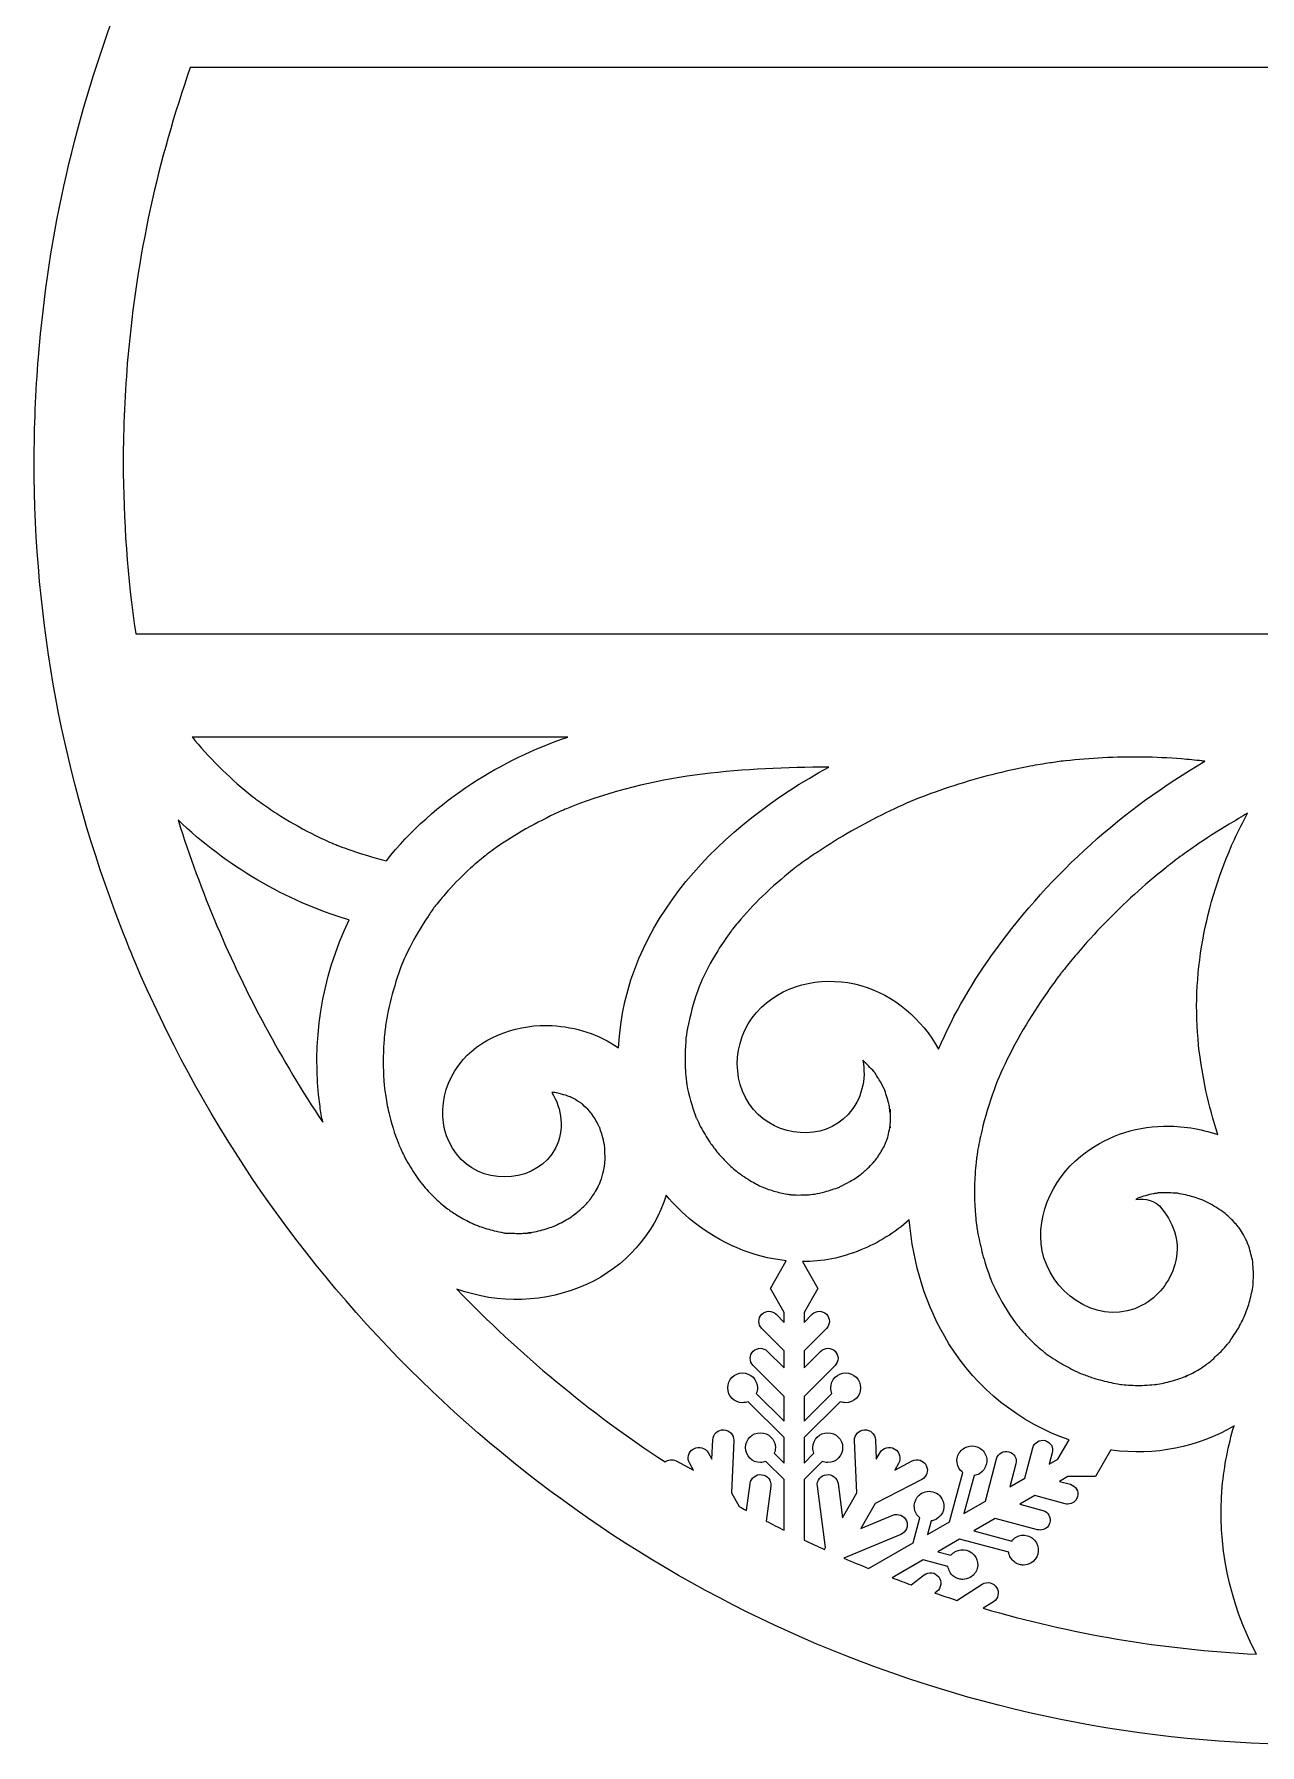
# Model space of a CAD drawing. Extents: x 23 to 177, y -420 to -219.
# Drawn here: x 22.8 to 96.6, y -420 to -317.1 of the extents above; entities that cross this region are included whole.
import ezdxf

# ---------------------------------------------------------------- set-up
doc = ezdxf.new("R2010")
doc.units = 0
doc.header["$MEASUREMENT"] = 0
doc.layers.add('Layer 1', color=7, linetype='Continuous', lineweight=0)

# ---------------------------------------------------------------- blocks, each defined once
blk = doc.blocks.new('Block_0')
at = {"layer": 'Layer 1', "true_color": 0x000000, "transparency": 33554687}
h = blk.add_hatch(color=18, dxfattribs=at)
h.dxf.hatch_style = 2
edge = h.paths.add_edge_path()
edge.add_spline(control_points=[(52.67, -389.19), (52.67, -389.19), (52.67, -389.19), (52.68, -389.19), (52.58, -389.2), (52.54, -389.2), (52.53, -389.21), (52.58, -389.2), (52.62, -389.2), (52.67, -389.19)], knot_values=[0, 0, 0, 0, 1, 1, 1, 2, 2, 2, 3, 3, 3, 3], degree=3, periodic=0)
at = {"layer": 'Layer 1'}
for points, knots in [([(176.9, -336.51), (176.31, -329.1), (174.66, -321.88), (171.97, -314.96), (171.69, -314.24), (171.4, -313.52), (171.1, -312.8), (169.77, -309.67), (168.25, -306.64), (166.54, -303.74), (166.04, -302.89), (165.53, -302.06), (165, -301.23), (163.36, -298.67), (161.56, -296.22), (159.62, -293.86), (161.9, -293.73), (164.04, -292.76), (165.41, -290.65), (165.83, -290.01), (165.27, -289.29), (164.6, -289.23), (160.38, -288.9), (157.98, -284.35), (156.95, -280.75), (155.64, -276.23), (155.16, -271.21), (151.86, -267.59), (150.42, -266.02), (148.66, -264.93), (146.74, -264.17), (149.2, -263.85), (151.59, -263.25), (153.84, -262.14), (158.02, -260.06), (161.51, -256.1), (161.69, -251.26), (161.9, -245.91), (158.29, -241.32), (154.14, -238.39), (149.64, -235.21), (144.32, -233.53), (139.64, -230.69), (137.39, -229.32), (135.49, -227.66), (133.73, -225.71), (132.19, -223.99), (130.64, -222.16), (128.57, -221.03), (123.96, -218.53), (118.63, -220.9), (115.61, -224.73), (113.94, -226.87), (112.82, -229.34), (111.84, -231.84), (110.74, -234.68), (109.71, -237.56), (108.65, -240.42), (108.46, -240.92), (108.27, -241.43), (108.08, -241.93), (107.67, -240.43), (106.48, -239.19), (104.92, -238.49), (103.63, -237.91), (102.18, -237.54), (100.8, -237.34), (100.53, -237.3), (100.27, -237.28), (100, -237.27), (99.73, -237.28), (99.47, -237.3), (99.2, -237.34), (97.82, -237.54), (96.37, -237.91), (95.08, -238.49), (93.52, -239.19), (92.33, -240.43), (91.92, -241.93), (91.73, -241.43), (91.54, -240.92), (91.35, -240.42), (90.29, -237.56), (89.26, -234.68), (88.16, -231.84), (87.18, -229.34), (86.06, -226.87), (84.39, -224.73), (81.37, -220.9), (76.04, -218.53), (71.43, -221.03), (69.36, -222.16), (67.81, -223.99), (66.27, -225.71), (64.51, -227.66), (62.61, -229.32), (60.36, -230.69), (55.68, -233.53), (50.36, -235.21), (45.86, -238.39), (41.71, -241.32), (38.1, -245.91), (38.31, -251.26), (38.49, -256.1), (41.98, -260.06), (46.16, -262.14), (48.41, -263.25), (50.8, -263.85), (53.26, -264.17), (51.34, -264.93), (49.58, -266.02), (48.14, -267.59), (44.84, -271.21), (44.36, -276.23), (43.05, -280.75), (42.02, -284.35), (39.62, -288.9), (35.4, -289.23), (34.73, -289.29), (34.17, -290.01), (34.59, -290.65), (35.96, -292.76), (38.1, -293.73), (40.38, -293.86), (38.44, -296.22), (36.64, -298.67), (35, -301.23), (34.47, -302.06), (33.96, -302.89), (33.46, -303.74), (31.75, -306.64), (30.23, -309.67), (28.9, -312.8), (28.6, -313.52), (28.31, -314.24), (28.03, -314.96), (25.34, -321.88), (23.69, -329.1), (23.1, -336.51), (22.93, -338.6), (22.84, -340.72), (22.84, -342.84), (22.84, -352.47), (24.59, -361.84), (28.03, -370.72), (28.31, -371.44), (28.6, -372.16), (28.9, -372.87), (32.79, -382.06), (38.35, -390.31), (45.44, -397.4), (52.52, -404.48), (60.78, -410.05), (69.96, -413.94), (79.48, -417.96), (89.58, -420), (100, -420), (110.42, -420), (120.52, -417.96), (130.04, -413.94), (139.22, -410.05), (147.48, -404.48), (154.56, -397.4), (161.65, -390.31), (167.21, -382.06), (171.1, -372.87), (171.4, -372.16), (171.69, -371.44), (171.97, -370.72), (175.41, -361.84), (177.16, -352.47), (177.16, -342.84), (177.16, -340.72), (177.07, -338.6), (176.9, -336.51)], [0, 0, 0, 0, 1, 1, 1, 2, 2, 2, 3, 3, 3, 4, 4, 4, 5, 5, 5, 6, 6, 6, 7, 7, 7, 8, 8, 8, 9, 9, 9, 10, 10, 10, 11, 11, 11, 12, 12, 12, 13, 13, 13, 14, 14, 14, 15, 15, 15, 16, 16, 16, 17, 17, 17, 18, 18, 18, 19, 19, 19, 20, 20, 20, 21, 21, 21, 22, 22, 22, 23, 23, 23, 24, 24, 24, 25, 25, 25, 26, 26, 26, 27, 27, 27, 28, 28, 28, 29, 29, 29, 30, 30, 30, 31, 31, 31, 32, 32, 32, 33, 33, 33, 34, 34, 34, 35, 35, 35, 36, 36, 36, 37, 37, 37, 38, 38, 38, 39, 39, 39, 40, 40, 40, 41, 41, 41, 42, 42, 42, 43, 43, 43, 44, 44, 44, 45, 45, 45, 46, 46, 46, 47, 47, 47, 48, 48, 48, 49, 49, 49, 50, 50, 50, 51, 51, 51, 52, 52, 52, 53, 53, 53, 54, 54, 54, 55, 55, 55, 56, 56, 56, 57, 57, 57, 58, 58, 58, 58]), ([(171.05, -353.17), (171.05, -353.17), (100, -353.17), (100, -353.17), (100, -353.17), (28.95, -353.17), (28.95, -353.17), (28.46, -349.8), (28.2, -346.35), (28.2, -342.84), (28.2, -340.71), (28.3, -338.6), (28.48, -336.51), (29.01, -330.46), (30.29, -324.63), (32.24, -319.1), (32.24, -319.1), (32.24, -319.1), (32.24, -319.1), (32.24, -319.1), (100, -319.1), (100, -319.1), (100, -319.1), (167.76, -319.1), (167.76, -319.1), (167.76, -319.1), (167.76, -319.1), (167.76, -319.1), (169.71, -324.63), (170.99, -330.46), (171.52, -336.51), (171.7, -338.6), (171.8, -340.71), (171.8, -342.84), (171.8, -346.35), (171.54, -349.8), (171.05, -353.17)], [0, 0, 0, 0, 1, 1, 1, 2, 2, 2, 3, 3, 3, 4, 4, 4, 5, 5, 5, 6, 6, 6, 7, 7, 7, 8, 8, 8, 9, 9, 9, 10, 10, 10, 11, 11, 11, 12, 12, 12, 12]), ([(32.35, -359.37), (32.35, -359.37), (54.96, -359.37), (54.96, -359.37), (52.95, -360.07), (51.01, -360.98), (49.19, -362.17), (47.25, -363.44), (45.48, -365), (44.04, -366.81), (43.23, -366.61), (42.44, -366.38), (41.67, -366.1), (41.46, -366.03), (41.26, -365.95), (41.06, -365.87), (41.02, -365.85), (40.81, -365.77), (40.75, -365.74), (40.42, -365.6), (40.1, -365.45), (39.78, -365.3), (39.07, -364.94), (38.37, -364.56), (37.69, -364.13), (37.36, -363.92), (37.02, -363.7), (36.7, -363.47), (36.55, -363.37), (36.4, -363.26), (36.25, -363.15), (36.17, -363.09), (36.08, -363.03), (36, -362.96), (36, -362.96), (36, -362.96), (36, -362.96), (34.73, -361.95), (33.55, -360.82), (32.51, -359.57), (32.46, -359.5), (32.4, -359.43), (32.35, -359.37)], [0, 0, 0, 0, 1, 1, 1, 2, 2, 2, 3, 3, 3, 4, 4, 4, 5, 5, 5, 6, 6, 6, 7, 7, 7, 8, 8, 8, 9, 9, 9, 10, 10, 10, 11, 11, 11, 12, 12, 12, 13, 13, 13, 14, 14, 14, 14]), ([(47.64, -387.69), (47.32, -387.46), (47.53, -387.61), (47.6, -387.66), (47.33, -387.44), (47.07, -387.21), (46.83, -386.97), (46.58, -386.72), (46.35, -386.46), (46.13, -386.2), (46.12, -386.18), (46.08, -386.14), (46.05, -386.1), (45.94, -385.95), (45.83, -385.79), (45.73, -385.64), (45.51, -385.29), (45.3, -384.94), (45.11, -384.57), (45.05, -384.45), (44.99, -384.33), (44.93, -384.2), (44.93, -384.2), (44.78, -383.85), (44.77, -383.83), (44.53, -383.22), (44.34, -382.59), (44.19, -381.96), (44.1, -381.59), (44.03, -381.22), (43.98, -380.85), (43.97, -380.81), (43.93, -380.45), (43.93, -380.45), (43.91, -380.31), (43.9, -380.17), (43.89, -380.04), (43.84, -379.28), (43.84, -378.52), (43.89, -377.76), (43.9, -377.55), (43.92, -377.35), (43.94, -377.14), (43.94, -377.14), (43.99, -376.76), (43.99, -376.73), (44.04, -376.43), (44.09, -376.13), (44.15, -375.84), (44.3, -375.16), (44.48, -374.5), (44.7, -373.84), (44.98, -373.01), (45.06, -372.8), (45.45, -372.03), (45.78, -371.38), (46.14, -370.76), (46.55, -370.16), (46.68, -369.95), (46.82, -369.76), (46.96, -369.56), (46.98, -369.53), (47, -369.5), (47.02, -369.48), (47.03, -369.47), (47.05, -369.45), (47.07, -369.42), (47.29, -369.15), (47.52, -368.88), (47.75, -368.62), (48.18, -368.14), (48.64, -367.69), (49.11, -367.26), (49.4, -367), (49.69, -366.76), (49.99, -366.52), (50.01, -366.5), (50.03, -366.48), (50.05, -366.46), (50.07, -366.45), (50.08, -366.44), (50.11, -366.42), (50.24, -366.32), (50.37, -366.23), (50.5, -366.13), (51.05, -365.74), (51.62, -365.38), (52.2, -365.04), (52.85, -364.66), (53.51, -364.32), (54.18, -364), (54.3, -363.95), (54.41, -363.89), (54.53, -363.84), (54.54, -363.83), (54.85, -363.7), (54.88, -363.69), (55.14, -363.58), (55.41, -363.48), (55.67, -363.38), (60.54, -361.55), (65.55, -361.21), (70.68, -361.18), (64.28, -364.65), (58.36, -370.45), (58.02, -378.07), (56.85, -377.26), (55.43, -376.81), (54.02, -376.73), (52.12, -376.62), (49.93, -377.32), (48.66, -378.78), (47.18, -380.49), (46.91, -383.06), (48.55, -384.78), (50.09, -386.39), (53.17, -386.15), (54.22, -384.1), (54.77, -383.02), (54.62, -381.72), (54, -380.75), (54.05, -380.75), (54.1, -380.76), (54.15, -380.76), (54.15, -380.76), (54.37, -380.8), (54.44, -380.82), (54.62, -380.86), (54.8, -380.91), (54.97, -380.97), (55.02, -380.99), (55.18, -381.06), (55.23, -381.08), (55.43, -381.19), (55.62, -381.31), (55.81, -381.43), (55.82, -381.43), (55.82, -381.44), (55.83, -381.44), (55.84, -381.45), (55.85, -381.46), (55.86, -381.47), (55.98, -381.61), (56.14, -381.73), (56.26, -381.87), (56.27, -381.88), (56.38, -382.02), (56.44, -382.09), (56.51, -382.2), (56.61, -382.36), (56.63, -382.39), (56.7, -382.5), (56.76, -382.62), (56.82, -382.75), (56.85, -382.81), (56.87, -382.85), (56.89, -382.87), (56.89, -382.89), (56.9, -382.92), (56.91, -382.95), (56.95, -383.08), (57, -383.21), (57.03, -383.34), (57.09, -383.53), (57.12, -383.72), (57.17, -383.91), (57.17, -383.92), (57.17, -383.93), (57.18, -383.95), (57.18, -383.95), (57.18, -383.95), (57.18, -383.95), (57.19, -384.28), (57.22, -384.61), (57.2, -384.94), (57.19, -385.01), (57.19, -385.08), (57.18, -385.14), (57.18, -385.14), (57.13, -385.42), (57.12, -385.48), (57.07, -385.69), (57.01, -385.89), (56.94, -386.1), (56.92, -386.14), (56.87, -386.27), (56.84, -386.32), (56.78, -386.45), (56.71, -386.58), (56.63, -386.71), (56.61, -386.74), (56.49, -386.93), (56.42, -387.04), (56.37, -387.1), (56.22, -387.29), (56.23, -387.29), (56.03, -387.51), (55.83, -387.71), (55.61, -387.9), (55.56, -387.94), (55.11, -388.28), (55.47, -388.03), (55.37, -388.09), (55.28, -388.16), (55.18, -388.23), (54.91, -388.4), (54.63, -388.56), (54.34, -388.7), (54.28, -388.73), (54.23, -388.75), (54.18, -388.78), (54.15, -388.79), (54.12, -388.8), (54.08, -388.82), (53.94, -388.86), (53.81, -388.91), (53.67, -388.96), (53.35, -389.05), (53.04, -389.12), (52.72, -389.19), (52.71, -389.19), (52.69, -389.19), (52.68, -389.19), (52.69, -389.19), (52.71, -389.19), (52.73, -389.19), (52.71, -389.19), (52.69, -389.19), (52.67, -389.19), (52.6, -389.2), (52.52, -389.21), (52.53, -389.21), (52.42, -389.21), (52.31, -389.22), (52.2, -389.23), (51.9, -389.24), (51.6, -389.22), (51.3, -389.21), (51.24, -389.21), (51.21, -389.21), (51.18, -389.21), (51.16, -389.2), (51.13, -389.2), (51.09, -389.19), (50.9, -389.15), (50.72, -389.12), (50.54, -389.07), (50.24, -389), (49.94, -388.91), (49.64, -388.81), (49.62, -388.8), (49.31, -388.67), (49.3, -388.67), (49.23, -388.64), (49.16, -388.61), (49.09, -388.57), (48.81, -388.43), (48.53, -388.28), (48.27, -388.11), (48.05, -387.98), (47.84, -387.84), (47.64, -387.69)], [0, 0, 0, 0, 1, 1, 1, 2, 2, 2, 3, 3, 3, 4, 4, 4, 5, 5, 5, 6, 6, 6, 7, 7, 7, 8, 8, 8, 9, 9, 9, 10, 10, 10, 11, 11, 11, 12, 12, 12, 13, 13, 13, 14, 14, 14, 15, 15, 15, 16, 16, 16, 17, 17, 17, 18, 18, 18, 19, 19, 19, 20, 20, 20, 21, 21, 21, 22, 22, 22, 23, 23, 23, 24, 24, 24, 25, 25, 25, 26, 26, 26, 27, 27, 27, 28, 28, 28, 29, 29, 29, 30, 30, 30, 31, 31, 31, 32, 32, 32, 33, 33, 33, 34, 34, 34, 35, 35, 35, 36, 36, 36, 37, 37, 37, 38, 38, 38, 39, 39, 39, 40, 40, 40, 41, 41, 41, 42, 42, 42, 43, 43, 43, 44, 44, 44, 45, 45, 45, 46, 46, 46, 47, 47, 47, 48, 48, 48, 49, 49, 49, 50, 50, 50, 51, 51, 51, 52, 52, 52, 53, 53, 53, 54, 54, 54, 55, 55, 55, 56, 56, 56, 57, 57, 57, 58, 58, 58, 59, 59, 59, 60, 60, 60, 61, 61, 61, 62, 62, 62, 63, 63, 63, 64, 64, 64, 65, 65, 65, 66, 66, 66, 67, 67, 67, 68, 68, 68, 69, 69, 69, 70, 70, 70, 71, 71, 71, 72, 72, 72, 73, 73, 73, 74, 74, 74, 75, 75, 75, 76, 76, 76, 77, 77, 77, 78, 78, 78, 79, 79, 79, 80, 80, 80, 81, 81, 81, 82, 82, 82, 83, 83, 83, 84, 84, 84, 85, 85, 85, 86, 86, 86, 87, 87, 87, 87]), ([(68.42, -386.91), (68.36, -386.9), (68.23, -386.88), (68.18, -386.88), (67.91, -386.83), (67.64, -386.76), (67.37, -386.69), (67.23, -386.64), (67.09, -386.6), (66.95, -386.55), (66.9, -386.53), (66.74, -386.47), (66.71, -386.46), (66.44, -386.33), (66.19, -386.2), (65.93, -386.05), (65.78, -385.96), (65.64, -385.86), (65.49, -385.77), (65.46, -385.75), (65.21, -385.56), (65.2, -385.56), (64.97, -385.38), (64.75, -385.18), (64.54, -384.97), (64.33, -384.76), (64.13, -384.55), (63.94, -384.32), (63.91, -384.29), (63.69, -383.99), (63.73, -384.05), (63.65, -383.95), (63.58, -383.84), (63.51, -383.74), (63.31, -383.44), (63.13, -383.14), (62.96, -382.82), (62.88, -382.67), (62.81, -382.51), (62.73, -382.35), (62.71, -382.31), (62.7, -382.28), (62.68, -382.26), (62.68, -382.24), (62.67, -382.21), (62.65, -382.17), (62.44, -381.55), (62.25, -380.94), (62.13, -380.29), (62.12, -380.21), (62.11, -380.14), (62.1, -380.07), (62.09, -380.04), (62.09, -379.98), (62.08, -379.9), (62.06, -379.7), (62.04, -379.49), (62.03, -379.29), (62.02, -378.94), (62.02, -378.6), (62.03, -378.26), (62.07, -377.36), (62.09, -377.21), (62.29, -376.34), (62.68, -374.68), (63.11, -373.66), (63.99, -372.23), (64.24, -371.83), (64.51, -371.45), (64.77, -371.07), (64.8, -371.04), (64.82, -371.01), (64.84, -370.98), (64.85, -370.97), (64.86, -370.95), (64.88, -370.93), (64.99, -370.8), (65.09, -370.67), (65.2, -370.54), (65.66, -369.98), (66.16, -369.45), (66.69, -368.94), (67.26, -368.39), (67.87, -367.87), (68.49, -367.37), (68.54, -367.33), (68.58, -367.3), (68.6, -367.28), (68.63, -367.26), (68.67, -367.23), (68.72, -367.19), (68.88, -367.07), (69.04, -366.95), (69.2, -366.84), (69.48, -366.64), (69.75, -366.45), (70.03, -366.27), (71.33, -365.4), (72.7, -364.62), (74.11, -363.94), (75.52, -363.25), (76.59, -362.82), (78.21, -362.3), (79.72, -361.81), (81.25, -361.42), (82.8, -361.13), (83.21, -361.05), (83.61, -360.99), (84.02, -360.92), (84.03, -360.92), (84.34, -360.88), (84.42, -360.87), (84.58, -360.84), (84.75, -360.82), (84.92, -360.81), (85.67, -360.72), (86.42, -360.66), (87.18, -360.62), (88.75, -360.54), (90.34, -360.56), (91.91, -360.69), (92.32, -360.72), (92.73, -360.76), (93.14, -360.81), (93.15, -360.81), (93.22, -360.82), (93.31, -360.83), (88.4, -363.69), (84.1, -367.54), (80.73, -372.17), (79.38, -374.01), (78.19, -376.03), (77.28, -378.15), (76.27, -376.34), (74.65, -374.9), (72.61, -374.32), (70.57, -373.74), (68.19, -374.13), (66.62, -375.62), (64.93, -377.23), (64.64, -379.97), (66.15, -381.78), (67.52, -383.43), (70.35, -383.73), (71.84, -382.08), (72.66, -381.18), (72.95, -379.94), (72.72, -378.82), (72.96, -379.04), (73.18, -379.27), (73.4, -379.51), (73.42, -379.53), (73.43, -379.55), (73.45, -379.56), (73.46, -379.58), (73.48, -379.62), (73.5, -379.66), (73.57, -379.77), (73.65, -379.88), (73.71, -379.99), (73.82, -380.17), (73.91, -380.35), (74.01, -380.54), (74.02, -380.56), (74.03, -380.57), (74.03, -380.59), (74.04, -380.6), (74.04, -380.61), (74.05, -380.63), (74.14, -380.93), (74.24, -381.22), (74.31, -381.53), (74.34, -381.65), (74.39, -382.3), (74.36, -381.76), (74.37, -381.89), (74.38, -382.01), (74.39, -382.14), (74.4, -382.39), (74.38, -382.64), (74.36, -382.89), (74.39, -382.57), (74.27, -383.3), (74.23, -383.45), (74.2, -383.52), (74.18, -383.6), (74.15, -383.67), (74.18, -383.57), (74.06, -383.89), (74.03, -383.95), (73.91, -384.19), (73.77, -384.41), (73.62, -384.64), (73.67, -384.56), (73.48, -384.84), (73.43, -384.89), (73.33, -385.01), (73.21, -385.13), (73.1, -385.24), (72.95, -385.39), (72.79, -385.53), (72.63, -385.67), (72.58, -385.7), (72.4, -385.83), (72.36, -385.86), (72.23, -385.95), (72.08, -386.03), (71.94, -386.12), (71.75, -386.23), (71.55, -386.32), (71.36, -386.42), (71.34, -386.43), (71.33, -386.44), (71.31, -386.45), (71.02, -386.55), (70.73, -386.65), (70.43, -386.73), (70.23, -386.79), (70.02, -386.83), (69.81, -386.87), (69.91, -386.85), (69.57, -386.9), (69.5, -386.91), (69.33, -386.92), (69.16, -386.92), (69, -386.92), (68.81, -386.93), (68.61, -386.92), (68.42, -386.91)], [0, 0, 0, 0, 1, 1, 1, 2, 2, 2, 3, 3, 3, 4, 4, 4, 5, 5, 5, 6, 6, 6, 7, 7, 7, 8, 8, 8, 9, 9, 9, 10, 10, 10, 11, 11, 11, 12, 12, 12, 13, 13, 13, 14, 14, 14, 15, 15, 15, 16, 16, 16, 17, 17, 17, 18, 18, 18, 19, 19, 19, 20, 20, 20, 21, 21, 21, 22, 22, 22, 23, 23, 23, 24, 24, 24, 25, 25, 25, 26, 26, 26, 27, 27, 27, 28, 28, 28, 29, 29, 29, 30, 30, 30, 31, 31, 31, 32, 32, 32, 33, 33, 33, 34, 34, 34, 35, 35, 35, 36, 36, 36, 37, 37, 37, 38, 38, 38, 39, 39, 39, 40, 40, 40, 41, 41, 41, 42, 42, 42, 43, 43, 43, 44, 44, 44, 45, 45, 45, 46, 46, 46, 47, 47, 47, 48, 48, 48, 49, 49, 49, 50, 50, 50, 51, 51, 51, 52, 52, 52, 53, 53, 53, 54, 54, 54, 55, 55, 55, 56, 56, 56, 57, 57, 57, 58, 58, 58, 59, 59, 59, 60, 60, 60, 61, 61, 61, 62, 62, 62, 63, 63, 63, 64, 64, 64, 65, 65, 65, 66, 66, 66, 67, 67, 67, 68, 68, 68, 69, 69, 69, 70, 70, 70, 71, 71, 71, 72, 72, 72, 73, 73, 73, 74, 74, 74, 75, 75, 75, 76, 76, 76, 76]), ([(92.94, -377.93), (93.14, -379.76), (93.53, -381.56), (94.1, -383.29), (93.04, -382.93), (91.92, -382.75), (90.83, -382.78), (88.98, -382.82), (87.28, -383.44), (85.84, -384.59), (84.09, -385.99), (82.96, -388.48), (83.63, -390.71), (84.37, -393.12), (87.17, -394.82), (89.55, -393.56), (90.5, -393.06), (91.22, -392.12), (91.51, -391.1), (91.86, -389.86), (91.5, -388.74), (90.73, -387.75), (90.35, -387.26), (89.74, -387.11), (89.15, -387.19), (89.18, -387.17), (89.21, -387.16), (89.24, -387.14), (89.26, -387.13), (89.27, -387.13), (89.28, -387.12), (89.28, -387.12), (89.28, -387.12), (89.28, -387.12), (89.59, -387.01), (89.9, -386.91), (90.23, -386.85), (90.3, -386.84), (90.37, -386.83), (90.44, -386.81), (90.46, -386.81), (90.47, -386.8), (90.48, -386.8), (90.57, -386.8), (90.65, -386.8), (90.68, -386.8), (91, -386.79), (91.31, -386.8), (91.62, -386.82), (91.63, -386.82), (91.65, -386.82), (91.66, -386.82), (91.82, -386.87), (92, -386.88), (92.16, -386.92), (92.47, -386.99), (92.77, -387.09), (93.07, -387.19), (93.11, -387.2), (93.15, -387.22), (93.19, -387.24), (93.3, -387.29), (93.41, -387.34), (93.52, -387.4), (93.83, -387.56), (94.11, -387.74), (94.4, -387.93), (94.42, -387.94), (94.44, -387.96), (94.46, -387.97), (94.56, -388.07), (94.68, -388.16), (94.78, -388.26), (94.97, -388.44), (95.15, -388.63), (95.32, -388.83), (95.34, -388.86), (95.4, -388.93), (95.45, -389.01), (95.54, -389.15), (95.63, -389.29), (95.71, -389.44), (95.76, -389.54), (95.81, -389.64), (95.86, -389.75), (95.85, -389.73), (95.92, -389.89), (95.96, -390.01), (96.06, -390.32), (96.13, -390.63), (96.2, -390.95), (96.2, -390.96), (96.2, -390.96), (96.2, -390.97), (96.21, -391.02), (96.21, -391.07), (96.21, -391.13), (96.22, -391.31), (96.24, -391.5), (96.24, -391.68), (96.24, -391.95), (96.22, -392.21), (96.2, -392.48), (96.2, -392.41), (96.16, -392.69), (96.13, -392.82), (96.1, -392.98), (96.06, -393.13), (96.02, -393.29), (95.94, -393.58), (95.84, -393.87), (95.73, -394.15), (95.75, -394.08), (95.63, -394.37), (95.58, -394.47), (95.51, -394.62), (95.43, -394.76), (95.35, -394.91), (95.18, -395.19), (94.99, -395.45), (94.82, -395.73), (94.81, -395.74), (94.81, -395.74), (94.81, -395.75), (94.76, -395.8), (94.72, -395.85), (94.68, -395.9), (94.55, -396.05), (94.43, -396.19), (94.29, -396.33), (94.06, -396.57), (93.81, -396.77), (93.58, -397), (93.57, -397), (93.57, -397.01), (93.56, -397.01), (93.51, -397.05), (93.45, -397.09), (93.4, -397.13), (93.26, -397.22), (93.13, -397.31), (92.99, -397.4), (92.71, -397.57), (92.42, -397.71), (92.13, -397.86), (92.53, -397.65), (91.93, -397.93), (91.8, -397.97), (91.64, -398.02), (91.47, -398.08), (91.29, -398.12), (90.99, -398.21), (90.68, -398.27), (90.37, -398.32), (90.5, -398.3), (90.12, -398.35), (90, -398.35), (89.79, -398.37), (89.59, -398.38), (89.38, -398.38), (89.03, -398.38), (88.67, -398.35), (88.32, -398.33), (88.29, -398.32), (88.27, -398.32), (88.25, -398.32), (88.19, -398.31), (88.12, -398.3), (88.06, -398.29), (87.89, -398.26), (87.71, -398.22), (87.54, -398.18), (87.19, -398.1), (86.84, -398.01), (86.5, -397.9), (86.28, -397.82), (86.06, -397.74), (85.83, -397.66), (85.77, -397.63), (85.71, -397.6), (85.65, -397.57), (85.32, -397.42), (85, -397.25), (84.69, -397.07), (84.35, -396.87), (84.03, -396.66), (83.71, -396.43), (83.7, -396.42), (83.69, -396.41), (83.67, -396.4), (83.61, -396.35), (83.55, -396.3), (83.48, -396.24), (83.35, -396.13), (83.21, -396.01), (83.08, -395.89), (82.79, -395.62), (82.52, -395.34), (82.26, -395.04), (82.16, -394.92), (82.05, -394.8), (81.96, -394.68), (81.96, -394.68), (81.79, -394.45), (81.75, -394.39), (81.27, -393.71), (80.88, -392.99), (80.53, -392.24), (80.52, -392.21), (80.5, -392.18), (80.49, -392.16), (80.46, -392.08), (80.43, -392), (80.4, -391.92), (80.33, -391.74), (80.27, -391.56), (80.21, -391.38), (80.07, -390.99), (79.96, -390.59), (79.86, -390.18), (79.76, -389.78), (79.67, -389.37), (79.6, -388.96), (79.59, -388.88), (79.58, -388.8), (79.57, -388.72), (79.55, -388.53), (79.52, -388.34), (79.51, -388.15), (79.44, -387.32), (79.43, -386.48), (79.48, -385.64), (79.5, -385.42), (79.52, -385.19), (79.54, -384.97), (79.55, -384.9), (79.57, -384.68), (79.58, -384.63), (79.64, -384.22), (79.72, -383.81), (79.81, -383.4), (79.99, -382.56), (80.23, -381.73), (80.52, -380.92), (80.85, -379.96), (80.99, -379.64), (81.44, -378.72), (82.22, -377.13), (83.16, -375.63), (84.2, -374.2), (84.3, -374.06), (84.4, -373.92), (84.51, -373.78), (84.51, -373.78), (84.56, -373.71), (84.6, -373.66), (84.63, -373.61), (84.67, -373.56), (84.67, -373.56), (84.73, -373.48), (84.8, -373.41), (84.86, -373.33), (85.1, -373.03), (85.34, -372.73), (85.6, -372.43), (86.14, -371.79), (86.71, -371.17), (87.29, -370.56), (88.44, -369.38), (89.67, -368.27), (90.96, -367.24), (91.05, -367.16), (91.15, -367.09), (91.24, -367.01), (91.4, -366.89), (91.55, -366.78), (91.71, -366.66), (92.04, -366.41), (92.39, -366.17), (92.73, -365.93), (93.4, -365.47), (94.08, -365.03), (94.77, -364.61), (95.14, -364.39), (95.52, -364.17), (95.89, -363.96), (95.6, -364.48), (95.34, -365), (95.09, -365.54), (93.33, -369.41), (92.49, -373.69), (92.94, -377.93)], [0, 0, 0, 0, 1, 1, 1, 2, 2, 2, 3, 3, 3, 4, 4, 4, 5, 5, 5, 6, 6, 6, 7, 7, 7, 8, 8, 8, 9, 9, 9, 10, 10, 10, 11, 11, 11, 12, 12, 12, 13, 13, 13, 14, 14, 14, 15, 15, 15, 16, 16, 16, 17, 17, 17, 18, 18, 18, 19, 19, 19, 20, 20, 20, 21, 21, 21, 22, 22, 22, 23, 23, 23, 24, 24, 24, 25, 25, 25, 26, 26, 26, 27, 27, 27, 28, 28, 28, 29, 29, 29, 30, 30, 30, 31, 31, 31, 32, 32, 32, 33, 33, 33, 34, 34, 34, 35, 35, 35, 36, 36, 36, 37, 37, 37, 38, 38, 38, 39, 39, 39, 40, 40, 40, 41, 41, 41, 42, 42, 42, 43, 43, 43, 44, 44, 44, 45, 45, 45, 46, 46, 46, 47, 47, 47, 48, 48, 48, 49, 49, 49, 50, 50, 50, 51, 51, 51, 52, 52, 52, 53, 53, 53, 54, 54, 54, 55, 55, 55, 56, 56, 56, 57, 57, 57, 58, 58, 58, 59, 59, 59, 60, 60, 60, 61, 61, 61, 62, 62, 62, 63, 63, 63, 64, 64, 64, 65, 65, 65, 66, 66, 66, 67, 67, 67, 68, 68, 68, 69, 69, 69, 70, 70, 70, 71, 71, 71, 72, 72, 72, 73, 73, 73, 74, 74, 74, 75, 75, 75, 76, 76, 76, 77, 77, 77, 78, 78, 78, 79, 79, 79, 80, 80, 80, 81, 81, 81, 82, 82, 82, 83, 83, 83, 84, 84, 84, 85, 85, 85, 86, 86, 86, 87, 87, 87, 88, 88, 88, 89, 89, 89, 90, 90, 90, 91, 91, 91, 92, 92, 92, 93, 93, 93, 94, 94, 94, 95, 95, 95, 96, 96, 96, 97, 97, 97, 97]), ([(40.05, -381.6), (40.09, -381.92), (40.15, -382.23), (40.21, -382.55), (37.74, -378.83), (35.6, -374.88), (33.84, -370.72), (32.96, -368.65), (32.18, -366.52), (31.5, -364.36), (34.4, -367.13), (37.95, -369.23), (41.8, -370.37), (40.13, -373.88), (39.51, -377.74), (40.05, -381.6)], [0, 0, 0, 0, 1, 1, 1, 2, 2, 2, 3, 3, 3, 4, 4, 4, 5, 5, 5, 5]), ([(67.98, -393.99), (67.98, -393.99), (67.98, -394.59), (67.98, -394.59), (67.98, -394.59), (67.5, -394.1), (67.5, -394.1), (67.26, -393.86), (66.88, -393.86), (66.64, -394.1), (66.41, -394.33), (66.41, -394.72), (66.64, -394.95), (66.64, -394.95), (67.98, -396.29), (67.98, -396.29), (67.98, -396.29), (67.98, -397.33), (67.98, -397.33), (67.98, -397.33), (66.97, -396.32), (66.97, -396.32), (66.74, -396.09), (66.36, -396.09), (66.12, -396.32), (65.89, -396.56), (65.89, -396.94), (66.12, -397.18), (66.12, -397.18), (67.98, -399.04), (67.98, -399.04), (67.98, -399.04), (67.98, -400.53), (67.98, -400.53), (67.98, -400.53), (66.31, -398.86), (66.31, -398.86), (66.36, -398.76), (66.38, -398.64), (66.38, -398.53), (66.38, -398.03), (65.98, -397.63), (65.48, -397.63), (64.99, -397.63), (64.59, -398.03), (64.59, -398.53), (64.59, -399.02), (64.99, -399.42), (65.48, -399.42), (65.6, -399.42), (65.71, -399.4), (65.82, -399.36), (65.82, -399.36), (67.98, -401.52), (67.98, -401.52), (67.98, -401.52), (67.98, -403.05), (67.98, -403.05), (67.98, -403.05), (67.39, -402.46), (67.39, -402.46), (67.43, -402.35), (67.46, -402.24), (67.46, -402.12), (67.46, -401.63), (67.05, -401.23), (66.56, -401.23), (66.07, -401.23), (65.66, -401.63), (65.66, -402.12), (65.66, -402.62), (66.07, -403.02), (66.56, -403.02), (66.68, -403.02), (66.79, -403), (66.89, -402.95), (66.89, -402.95), (67.98, -404.04), (67.98, -404.04), (67.98, -404.04), (67.98, -407.09), (67.98, -407.09), (67.62, -406.91), (67.27, -406.73), (66.91, -406.54), (66.91, -406.54), (67.18, -404.45), (67.18, -404.45), (67.23, -404.11), (66.99, -403.79), (66.64, -403.75), (66.3, -403.7), (65.98, -403.95), (65.94, -404.29), (65.94, -404.29), (65.72, -405.91), (65.72, -405.91), (65.57, -405.83), (65.43, -405.75), (65.28, -405.67), (65.28, -405.67), (64.81, -404.85), (64.81, -404.85), (64.81, -404.85), (64.95, -401.7), (64.95, -401.7), (64.97, -401.35), (64.7, -401.06), (64.35, -401.05), (64.01, -401.03), (63.71, -401.3), (63.69, -401.65), (63.69, -401.65), (63.64, -402.82), (63.64, -402.82), (63.64, -402.82), (63.41, -402.42), (63.41, -402.42), (63.24, -402.12), (62.85, -402.02), (62.55, -402.19), (62.55, -402.2), (62.54, -402.2), (62.54, -402.2), (62.53, -402.21), (62.53, -402.21), (62.52, -402.21), (62.22, -402.38), (62.12, -402.77), (62.3, -403.07), (62.3, -403.07), (62.53, -403.47), (62.53, -403.47), (62.53, -403.47), (61.48, -402.92), (61.48, -402.92), (61.26, -402.81), (61.01, -402.84), (60.82, -402.98), (56.25, -399.99), (52.04, -396.5), (48.28, -392.58), (50.8, -393.5), (53.61, -393.43), (56.13, -392.29), (58.38, -391.26), (60.17, -389.27), (60.89, -386.93), (61.36, -387.51), (61.9, -388.04), (62.49, -388.51), (64.14, -389.83), (66.09, -390.67), (68.11, -390.88), (68.11, -390.88), (67.16, -392.55), (67.16, -392.55), (67.16, -392.55), (67.98, -393.99), (67.98, -393.99)], [0, 0, 0, 0, 1, 1, 1, 2, 2, 2, 3, 3, 3, 4, 4, 4, 5, 5, 5, 6, 6, 6, 7, 7, 7, 8, 8, 8, 9, 9, 9, 10, 10, 10, 11, 11, 11, 12, 12, 12, 13, 13, 13, 14, 14, 14, 15, 15, 15, 16, 16, 16, 17, 17, 17, 18, 18, 18, 19, 19, 19, 20, 20, 20, 21, 21, 21, 22, 22, 22, 23, 23, 23, 24, 24, 24, 25, 25, 25, 26, 26, 26, 27, 27, 27, 28, 28, 28, 29, 29, 29, 30, 30, 30, 31, 31, 31, 32, 32, 32, 33, 33, 33, 34, 34, 34, 35, 35, 35, 36, 36, 36, 37, 37, 37, 38, 38, 38, 39, 39, 39, 40, 40, 40, 41, 41, 41, 42, 42, 42, 43, 43, 43, 44, 44, 44, 45, 45, 45, 46, 46, 46, 47, 47, 47, 48, 48, 48, 49, 49, 49, 50, 50, 50, 51, 51, 51, 52, 52, 52, 53, 53, 53, 53]), ([(71.58, -408.77), (71.58, -408.77), (75.01, -407.35), (75.01, -407.35), (75.33, -407.22), (75.48, -406.85), (75.35, -406.53), (75.21, -406.21), (74.85, -406.06), (74.53, -406.19), (74.53, -406.19), (72.61, -406.98), (72.61, -406.98), (72.61, -406.98), (73.47, -405.49), (73.47, -405.49), (73.47, -405.49), (76.27, -404.04), (76.27, -404.04), (76.58, -403.88), (76.7, -403.5), (76.54, -403.19), (76.38, -402.89), (76, -402.76), (75.7, -402.92), (75.7, -402.92), (74.65, -403.47), (74.65, -403.47), (74.65, -403.47), (74.88, -403.07), (74.88, -403.07), (75.05, -402.77), (74.95, -402.38), (74.65, -402.21), (74.64, -402.21), (74.64, -402.21), (74.63, -402.2), (74.63, -402.2), (74.62, -402.2), (74.62, -402.19), (74.32, -402.02), (73.93, -402.12), (73.76, -402.42), (73.76, -402.42), (73.53, -402.82), (73.53, -402.82), (73.53, -402.82), (73.48, -401.65), (73.48, -401.65), (73.46, -401.3), (73.17, -401.03), (72.82, -401.05), (72.47, -401.06), (72.21, -401.35), (72.22, -401.7), (72.22, -401.7), (72.36, -404.85), (72.36, -404.85), (72.36, -404.85), (71.51, -406.34), (71.51, -406.34), (71.51, -406.34), (71.24, -404.29), (71.24, -404.29), (71.19, -403.95), (70.88, -403.7), (70.53, -403.75), (70.19, -403.79), (69.94, -404.11), (69.99, -404.45), (69.99, -404.45), (70.47, -408.14), (70.47, -408.14), (70.47, -408.14), (70.41, -408.25), (70.41, -408.25), (70, -408.06), (69.59, -407.88), (69.19, -407.68), (69.19, -407.68), (69.19, -404.04), (69.19, -404.04), (69.19, -404.04), (70.28, -402.95), (70.28, -402.95), (70.38, -403), (70.5, -403.02), (70.61, -403.02), (71.11, -403.02), (71.51, -402.62), (71.51, -402.12), (71.51, -401.63), (71.11, -401.23), (70.61, -401.23), (70.12, -401.23), (69.72, -401.63), (69.72, -402.12), (69.72, -402.24), (69.74, -402.35), (69.78, -402.46), (69.78, -402.46), (69.19, -403.05), (69.19, -403.05), (69.19, -403.05), (69.19, -401.52), (69.19, -401.52), (69.19, -401.52), (71.36, -399.36), (71.36, -399.36), (71.46, -399.4), (71.57, -399.42), (71.69, -399.42), (72.18, -399.42), (72.59, -399.02), (72.59, -398.53), (72.59, -398.03), (72.18, -397.63), (71.69, -397.63), (71.2, -397.63), (70.79, -398.03), (70.79, -398.53), (70.79, -398.64), (70.82, -398.76), (70.86, -398.86), (70.86, -398.86), (69.19, -400.53), (69.19, -400.53), (69.19, -400.53), (69.19, -399.04), (69.19, -399.04), (69.19, -399.04), (71.05, -397.18), (71.05, -397.18), (71.29, -396.94), (71.29, -396.56), (71.05, -396.32), (70.82, -396.09), (70.43, -396.09), (70.2, -396.32), (70.2, -396.32), (69.19, -397.33), (69.19, -397.33), (69.19, -397.33), (69.19, -396.29), (69.19, -396.29), (69.19, -396.29), (70.53, -394.95), (70.53, -394.95), (70.77, -394.72), (70.77, -394.33), (70.53, -394.1), (70.3, -393.86), (69.91, -393.86), (69.68, -394.1), (69.68, -394.1), (69.19, -394.59), (69.19, -394.59), (69.19, -394.59), (69.19, -393.99), (69.19, -393.99), (69.19, -393.99), (70.01, -392.55), (70.01, -392.55), (70.01, -392.55), (69.09, -390.93), (69.09, -390.93), (70.26, -390.93), (71.45, -390.71), (72.6, -390.23), (73.67, -389.8), (74.66, -389.18), (75.52, -388.42), (75.74, -391.04), (76.5, -393.61), (77.91, -395.87), (79.6, -398.58), (82.16, -400.64), (85.14, -401.66), (85.14, -401.66), (84.47, -402.81), (84.47, -402.81), (84.47, -402.81), (83.95, -403.11), (83.95, -403.11), (83.95, -403.11), (84.13, -402.44), (84.13, -402.44), (84.22, -402.12), (84.03, -401.79), (83.7, -401.7), (83.38, -401.62), (83.05, -401.81), (82.96, -402.13), (82.96, -402.13), (82.47, -403.96), (82.47, -403.96), (82.47, -403.96), (81.57, -404.48), (81.57, -404.48), (81.57, -404.48), (81.94, -403.1), (81.94, -403.1), (82.03, -402.78), (81.84, -402.45), (81.52, -402.37), (81.19, -402.28), (80.86, -402.47), (80.78, -402.79), (80.78, -402.79), (80.1, -405.34), (80.1, -405.34), (80.1, -405.34), (78.81, -406.08), (78.81, -406.08), (78.81, -406.08), (79.42, -403.8), (79.42, -403.8), (79.53, -403.79), (79.64, -403.75), (79.74, -403.69), (80.17, -403.44), (80.31, -402.89), (80.07, -402.47), (79.95, -402.26), (79.75, -402.11), (79.52, -402.05), (79.29, -401.99), (79.05, -402.02), (78.84, -402.14), (78.64, -402.26), (78.49, -402.45), (78.42, -402.68), (78.36, -402.91), (78.39, -403.15), (78.51, -403.36), (78.57, -403.46), (78.65, -403.55), (78.74, -403.62), (78.74, -403.62), (77.94, -406.58), (77.94, -406.58), (77.94, -406.58), (76.62, -407.34), (76.62, -407.34), (76.62, -407.34), (76.84, -406.53), (76.84, -406.53), (76.95, -406.52), (77.06, -406.48), (77.16, -406.42), (77.59, -406.17), (77.74, -405.63), (77.49, -405.2), (77.32, -404.91), (77.02, -404.75), (76.71, -404.75), (76.56, -404.75), (76.41, -404.79), (76.26, -404.87), (75.84, -405.12), (75.69, -405.67), (75.94, -406.09), (75.99, -406.19), (76.07, -406.28), (76.16, -406.35), (76.16, -406.35), (75.76, -407.84), (75.76, -407.84), (75.76, -407.84), (73.07, -409.39), (73.07, -409.39), (72.57, -409.19), (72.07, -408.98), (71.58, -408.77)], [0, 0, 0, 0, 1, 1, 1, 2, 2, 2, 3, 3, 3, 4, 4, 4, 5, 5, 5, 6, 6, 6, 7, 7, 7, 8, 8, 8, 9, 9, 9, 10, 10, 10, 11, 11, 11, 12, 12, 12, 13, 13, 13, 14, 14, 14, 15, 15, 15, 16, 16, 16, 17, 17, 17, 18, 18, 18, 19, 19, 19, 20, 20, 20, 21, 21, 21, 22, 22, 22, 23, 23, 23, 24, 24, 24, 25, 25, 25, 26, 26, 26, 27, 27, 27, 28, 28, 28, 29, 29, 29, 30, 30, 30, 31, 31, 31, 32, 32, 32, 33, 33, 33, 34, 34, 34, 35, 35, 35, 36, 36, 36, 37, 37, 37, 38, 38, 38, 39, 39, 39, 40, 40, 40, 41, 41, 41, 42, 42, 42, 43, 43, 43, 44, 44, 44, 45, 45, 45, 46, 46, 46, 47, 47, 47, 48, 48, 48, 49, 49, 49, 50, 50, 50, 51, 51, 51, 52, 52, 52, 53, 53, 53, 54, 54, 54, 55, 55, 55, 56, 56, 56, 57, 57, 57, 58, 58, 58, 59, 59, 59, 60, 60, 60, 61, 61, 61, 62, 62, 62, 63, 63, 63, 64, 64, 64, 65, 65, 65, 66, 66, 66, 67, 67, 67, 68, 68, 68, 69, 69, 69, 70, 70, 70, 71, 71, 71, 72, 72, 72, 73, 73, 73, 74, 74, 74, 75, 75, 75, 76, 76, 76, 77, 77, 77, 78, 78, 78, 79, 79, 79, 80, 80, 80, 81, 81, 81, 82, 82, 82, 83, 83, 83, 84, 84, 84, 85, 85, 85, 86, 86, 86, 87, 87, 87, 88, 88, 88, 89, 89, 89, 90, 90, 90, 91, 91, 91, 91]), ([(52.67, -389.19), (52.67, -389.19), (52.67, -389.19), (52.68, -389.19), (52.58, -389.2), (52.54, -389.2), (52.53, -389.21), (52.58, -389.2), (52.62, -389.2), (52.67, -389.19)], [0, 0, 0, 0, 1, 1, 1, 2, 2, 2, 3, 3, 3, 3]), ([(79.97, -411.79), (79.97, -411.79), (80.59, -411.4), (80.59, -411.4), (80.88, -411.21), (80.96, -410.82), (80.78, -410.53), (80.59, -410.24), (80.2, -410.15), (79.91, -410.34), (79.91, -410.34), (78.39, -411.31), (78.39, -411.31), (77.94, -411.17), (77.49, -411.02), (77.05, -410.87), (77.05, -410.87), (77.18, -410.78), (77.18, -410.78), (77.45, -410.57), (77.5, -410.17), (77.29, -409.9), (77.08, -409.62), (76.69, -409.57), (76.41, -409.78), (76.41, -409.78), (75.63, -410.38), (75.63, -410.38), (75.25, -410.24), (74.88, -410.1), (74.5, -409.96), (74.5, -409.96), (76.36, -408.88), (76.36, -408.88), (76.36, -408.88), (77.85, -409.28), (77.85, -409.28), (77.87, -409.39), (77.91, -409.5), (77.96, -409.6), (78.08, -409.81), (78.28, -409.96), (78.51, -410.02), (78.59, -410.04), (78.66, -410.05), (78.74, -410.05), (78.9, -410.05), (79.05, -410.01), (79.19, -409.93), (79.4, -409.81), (79.54, -409.62), (79.61, -409.39), (79.67, -409.16), (79.64, -408.91), (79.52, -408.71), (79.27, -408.28), (78.72, -408.13), (78.29, -408.38), (78.19, -408.44), (78.1, -408.51), (78.03, -408.6), (78.03, -408.6), (77.23, -408.39), (77.23, -408.39), (77.23, -408.39), (78.55, -407.62), (78.55, -407.62), (78.55, -407.62), (81.51, -408.42), (81.51, -408.42), (81.52, -408.53), (81.56, -408.64), (81.62, -408.74), (81.74, -408.94), (81.93, -409.09), (82.16, -409.16), (82.24, -409.18), (82.32, -409.19), (82.4, -409.19), (82.55, -409.19), (82.7, -409.15), (82.84, -409.07), (83.27, -408.82), (83.42, -408.27), (83.17, -407.84), (83.05, -407.63), (82.86, -407.49), (82.63, -407.42), (82.4, -407.36), (82.15, -407.39), (81.95, -407.51), (81.84, -407.57), (81.76, -407.65), (81.69, -407.74), (81.69, -407.74), (79.41, -407.12), (79.41, -407.12), (79.41, -407.12), (80.7, -406.38), (80.7, -406.38), (80.7, -406.38), (83.24, -407.06), (83.24, -407.06), (83.3, -407.08), (83.35, -407.08), (83.4, -407.08), (83.67, -407.08), (83.91, -406.91), (83.98, -406.64), (84.07, -406.31), (83.88, -405.98), (83.56, -405.9), (83.56, -405.9), (82.18, -405.53), (82.18, -405.53), (82.18, -405.53), (83.08, -405.01), (83.08, -405.01), (83.08, -405.01), (84.91, -405.5), (84.91, -405.5), (84.96, -405.51), (85.01, -405.52), (85.07, -405.52), (85.33, -405.52), (85.58, -405.34), (85.65, -405.07), (85.74, -404.75), (85.54, -404.42), (85.22, -404.33), (85.22, -404.33), (84.56, -404.15), (84.56, -404.15), (84.56, -404.15), (85.07, -403.86), (85.07, -403.86), (85.07, -403.86), (86.73, -403.85), (86.73, -403.85), (86.73, -403.85), (87.66, -402.26), (87.66, -402.26), (87.67, -402.27), (87.69, -402.27), (87.7, -402.27), (90.29, -402.62), (92.9, -402.12), (95.07, -400.81), (94.72, -402), (94.48, -403.22), (94.36, -404.47), (94.04, -407.9), (94.8, -411.48), (96.42, -414.55), (90.74, -414.27), (85.23, -413.32), (79.97, -411.79)], [0, 0, 0, 0, 1, 1, 1, 2, 2, 2, 3, 3, 3, 4, 4, 4, 5, 5, 5, 6, 6, 6, 7, 7, 7, 8, 8, 8, 9, 9, 9, 10, 10, 10, 11, 11, 11, 12, 12, 12, 13, 13, 13, 14, 14, 14, 15, 15, 15, 16, 16, 16, 17, 17, 17, 18, 18, 18, 19, 19, 19, 20, 20, 20, 21, 21, 21, 22, 22, 22, 23, 23, 23, 24, 24, 24, 25, 25, 25, 26, 26, 26, 27, 27, 27, 28, 28, 28, 29, 29, 29, 30, 30, 30, 31, 31, 31, 32, 32, 32, 33, 33, 33, 34, 34, 34, 35, 35, 35, 36, 36, 36, 37, 37, 37, 38, 38, 38, 39, 39, 39, 40, 40, 40, 41, 41, 41, 42, 42, 42, 43, 43, 43, 44, 44, 44, 45, 45, 45, 46, 46, 46, 47, 47, 47, 48, 48, 48, 49, 49, 49, 50, 50, 50, 51, 51, 51, 52, 52, 52, 52])]:
    blk.add_open_spline(points, degree=3, knots=knots, dxfattribs=at)

msp = doc.modelspace()

# ---------------------------------------------------------------- block references
at = {"layer": 'Layer 1'}
msp.add_blockref('Block_0', (0, 0), dxfattribs=at)

doc.saveas('drawing.dxf')
